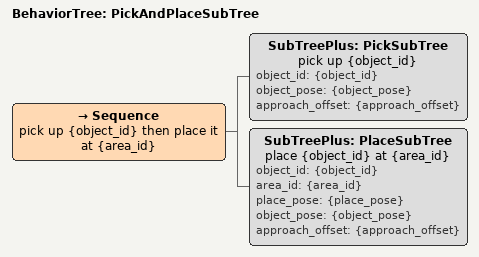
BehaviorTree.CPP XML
<root>
    <BehaviorTree ID="PickAndPlaceSubTree">
        <Sequence name="pick up {object_id} then place it at {area_id}">
            <SubTreePlus
                ID="PickSubTree"
                name="pick up {object_id}"
                object_id="{object_id}"
                object_pose="{object_pose}"
                approach_offset="{approach_offset}"
            />

            <SubTreePlus
                ID="PlaceSubTree"
                name="place {object_id} at {area_id}"
                object_id="{object_id}"
                area_id="{area_id}"
                place_pose="{place_pose}"
                object_pose="{object_pose}"
                approach_offset="{approach_offset}"
            />
        </Sequence>
    </BehaviorTree>
</root>
